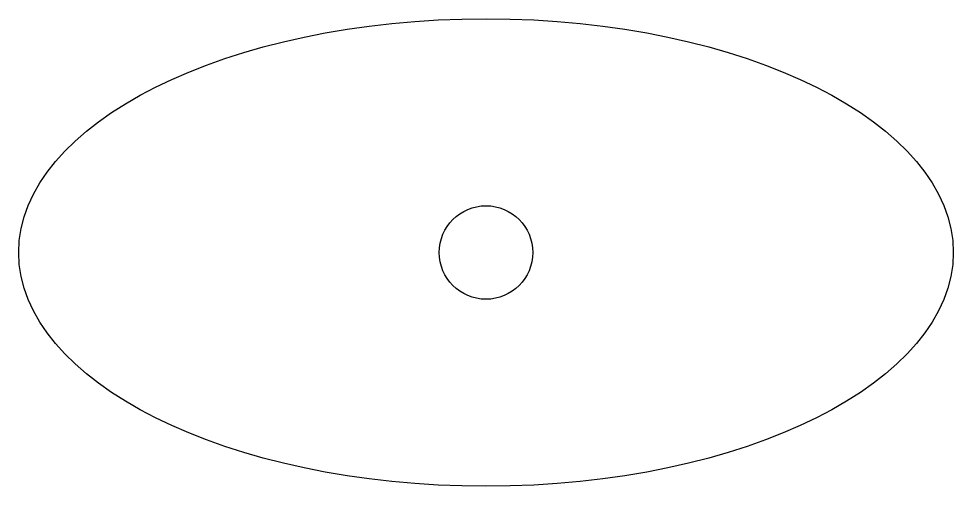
# Model space of a CAD drawing. Header units: millimetres. Extents: x -10 to 10, y -5 to 5.
import ezdxf

# ---------------------------------------------------------------- set-up
doc = ezdxf.new("R2010")
doc.units = ezdxf.units.MM
doc.layers.get('0').update_dxf_attribs({"lineweight": 25, "true_color": 0xffffff})

msp = doc.modelspace()

# ---------------------------------------------------------------- linework, layer by layer
msp.add_circle((0, 0), 1)
msp.add_ellipse((0, 0), major_axis=(10, 0), ratio=0.5)

doc.saveas('drawing.dxf')
